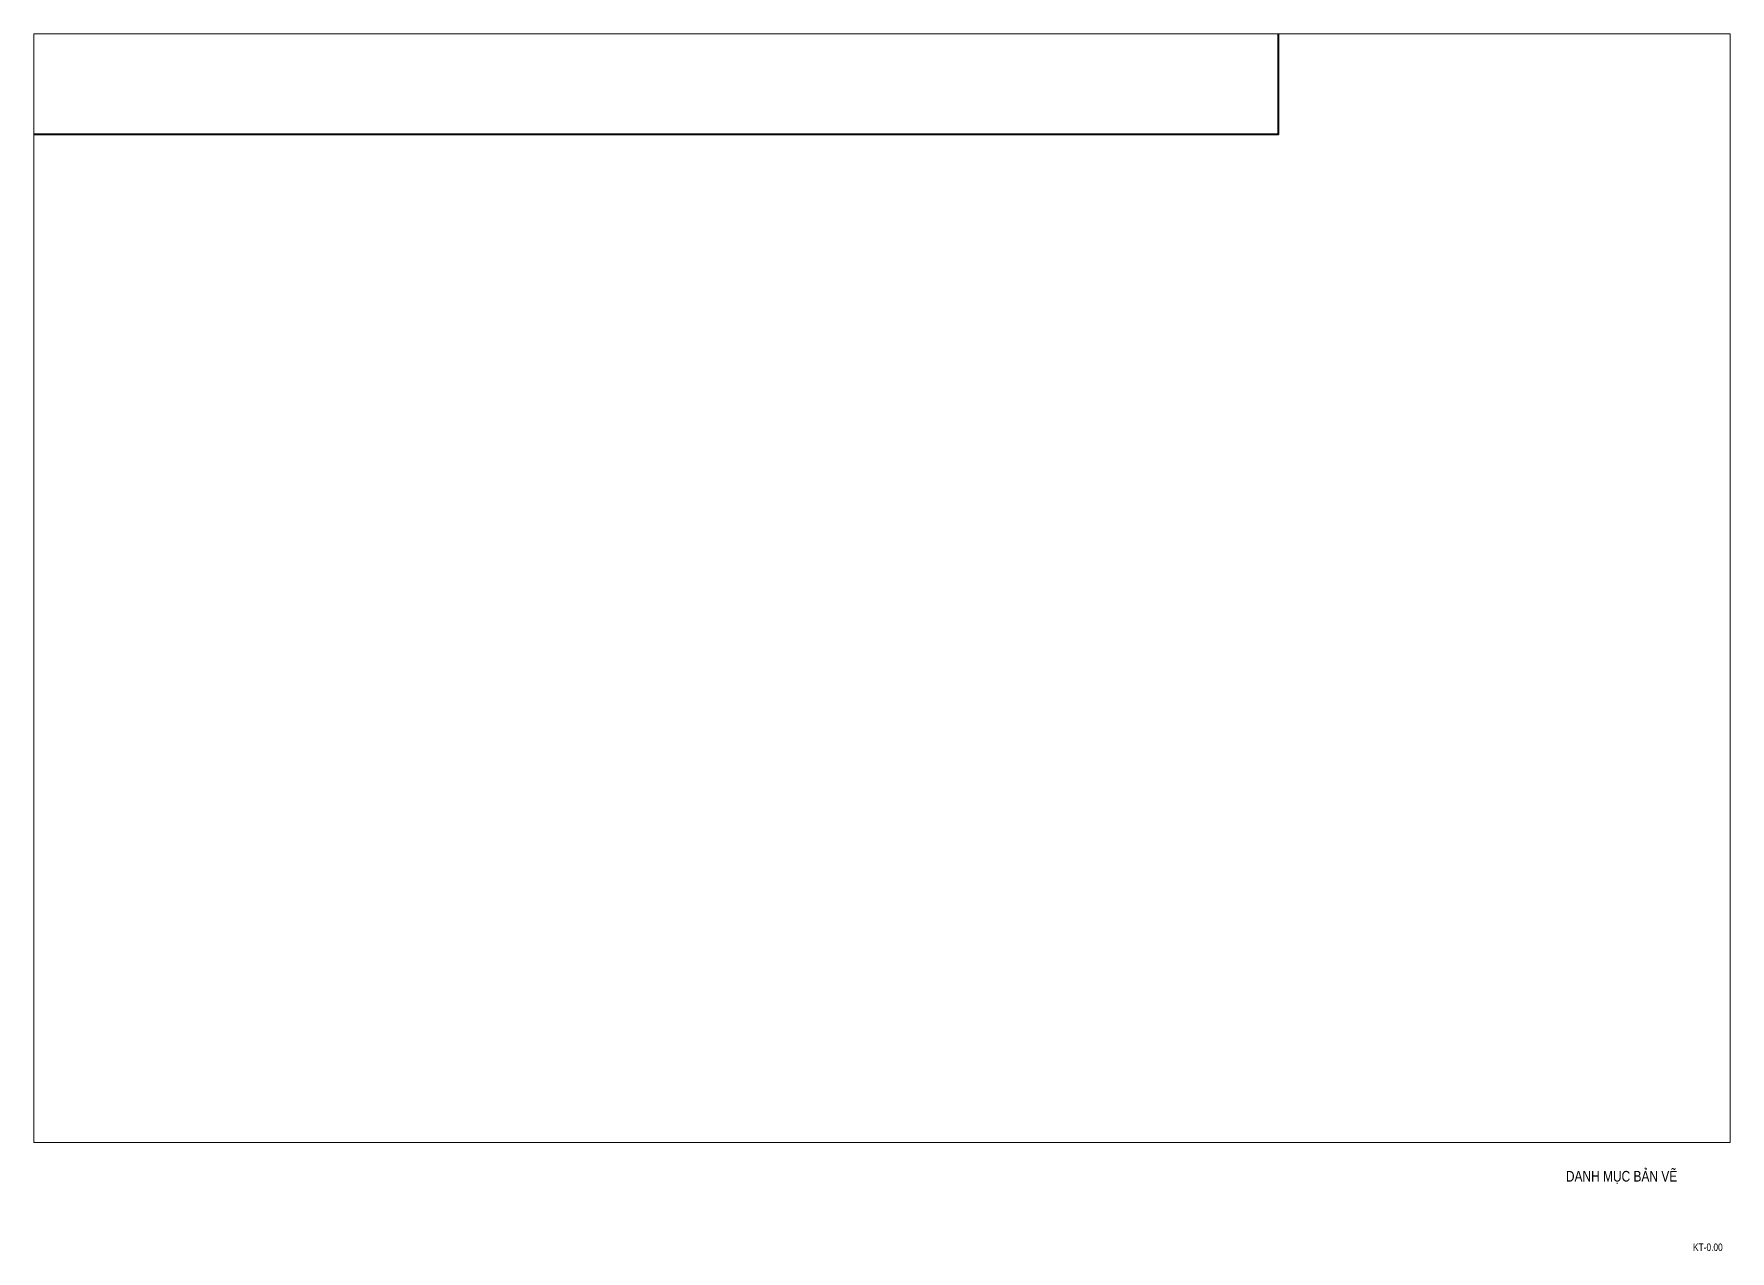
# Paper-space layout 'danh muc bv' of a CAD drawing. Header units: inches. Extents: x 40 to 834, y 12 to 582.
# The model-space entities are those that its viewports show. They can reach past a viewport. Long polylines and large blocks are cut down to what shows.
import ezdxf
from ezdxf.enums import TextEntityAlignment as Align

# ---------------------------------------------------------------- set-up
doc = ezdxf.new("R2010")
doc.units = ezdxf.units.IN
doc.header["$MEASUREMENT"] = 0
doc.layers.get('Defpoints').update_dxf_attribs({"color": 250})
doc.layers.add('KT-Chuviet', color=6, linetype='Continuous', lineweight=15)
doc.layers.add('KT-Nettuong', color=2, linetype='Continuous', lineweight=40)
doc.styles.add('KT CDC', font='arial.ttf', dxfattribs={"width": 0.85, "height": 200})

msp = doc.modelspace()

# ---------------------------------------------------------------- linework, layer by layer
at = {"layer": 'KT-Nettuong'}
msp.add_lwpolyline([(-44570.1, -27781.9), (-258856, -27781.9), (-258856, -159237.2), (-44570.1, -159237.2)], close=True, dxfattribs=at)

psp = doc.layouts.new('danh muc bv')

# ---------------------------------------------------------------- texts
at = {"layer": 'KT-Chuviet', "style": 'KT CDC', "width": 0.8}
psp.add_text('DANH MỤC BẢN VẼ', height=5, dxfattribs=at).set_placement((783.17, 47.32), align=Align.MIDDLE_CENTER)
psp.add_text('KT-0.00', height=3.5, dxfattribs=at).set_placement((830.54, 12.34), align=Align.RIGHT)

# ---------------------------------------------------------------- viewports
at = {"layer": 'Defpoints'}
psp.add_viewport(center=(436.78, 322.67), size=(794.43, 519.2069), view_center_point=(-63146.03, -180506.85), view_height=51920.693, dxfattribs=at)

doc.saveas('drawing.dxf')
